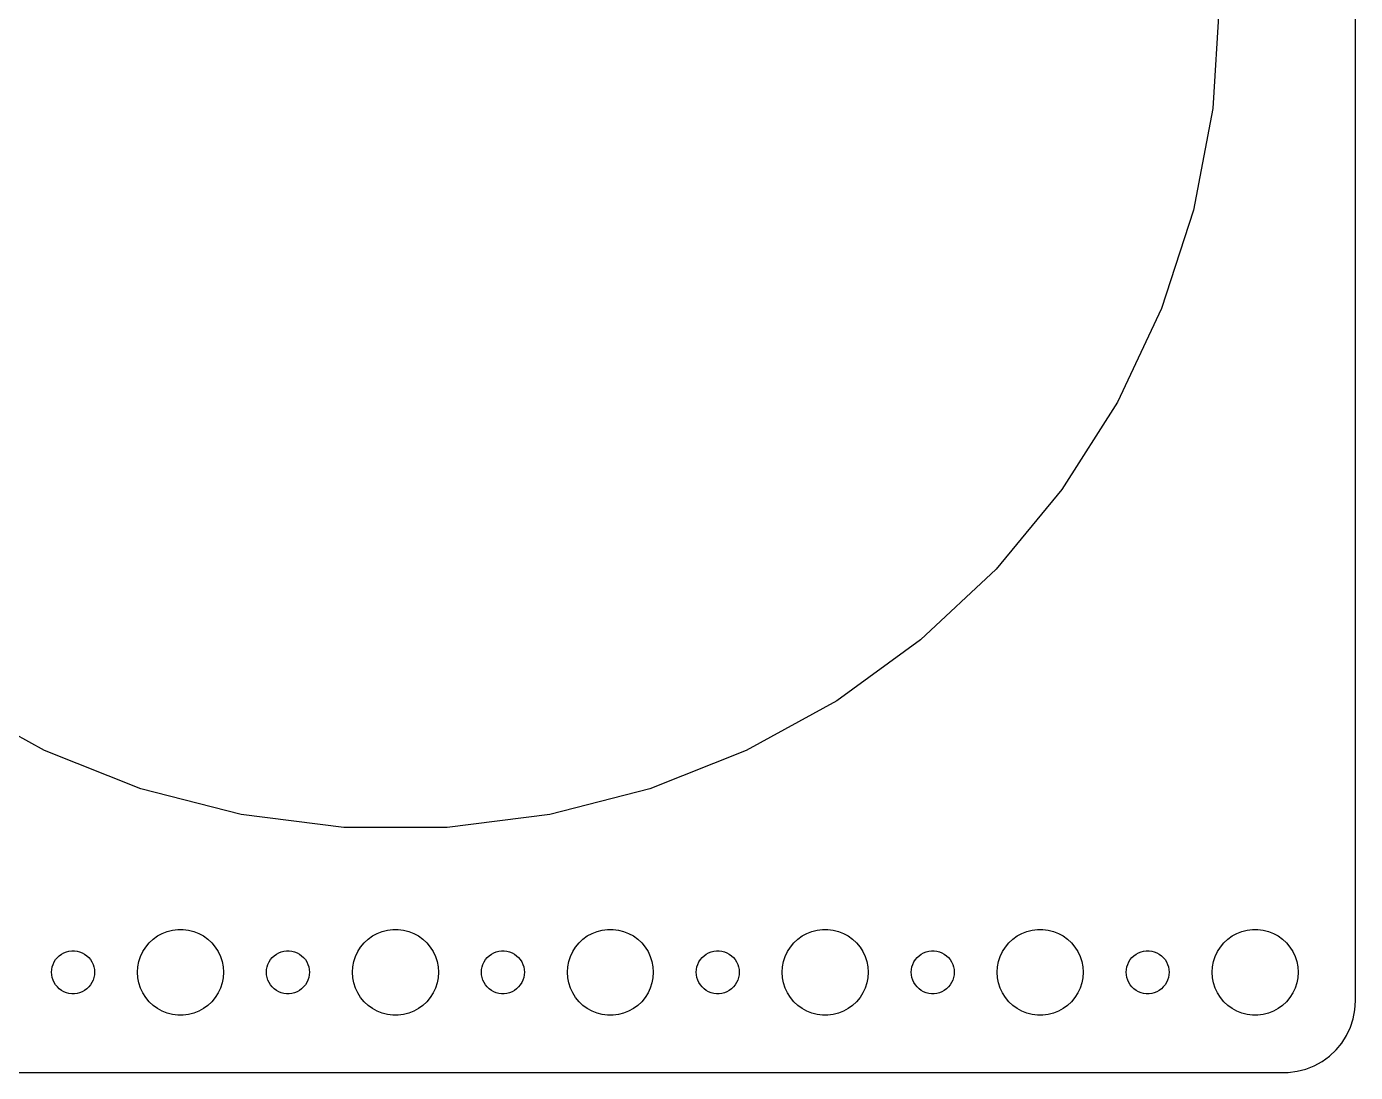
# Model space of a CAD drawing. Header units: metres. Extents: x -187 to 187, y -74 to 74.
# Drawn here: x 94.3 to 187, y -74.5 to -1.5 of the extents above; entities that cross this region are included whole.
import ezdxf

# ---------------------------------------------------------------- set-up
doc = ezdxf.new("R2010")
doc.units = ezdxf.units.M

msp = doc.modelspace()

# ---------------------------------------------------------------- linework, layer by layer
for p, q in [((187, -69.5), (187, 69.5)), ((177.5, 0), (177.047, -7.20665)), ((177.047, -7.20665), (175.694, -14.2997)), ((175.694, -14.2997), (173.462, -21.1672)), ((173.462, -21.1672), (170.388, -27.7008)), ((170.388, -27.7008), (166.518, -33.7977)), ((166.518, -33.7977), (161.916, -39.3615)), ((161.916, -39.3615), (156.652, -44.3045)), ((156.652, -44.3045), (150.81, -48.5488)), ((95.5177, -52.0276), (89.19, -48.5488)), ((150.81, -48.5488), (144.482, -52.0276)), ((102.232, -54.6857), (95.5177, -52.0276)), ((144.482, -52.0276), (137.768, -54.6857)), ((109.226, -56.4815), (102.232, -54.6857)), ((137.768, -54.6857), (130.774, -56.4815)), ((116.39, -57.3865), (109.226, -56.4815)), ((130.774, -56.4815), (123.61, -57.3865)), ((123.61, -57.3865), (116.39, -57.3865)), ((103.393, -64.967), (103.723, -64.7855)), ((103.723, -64.7855), (104.073, -64.6468)), ((104.073, -64.6468), (104.438, -64.5531)), ((104.438, -64.5531), (104.812, -64.5059)), ((104.812, -64.5059), (105.188, -64.5059)), ((105.188, -64.5059), (105.562, -64.5531)), ((105.562, -64.5531), (105.927, -64.6468)), ((105.927, -64.6468), (106.277, -64.7855)), ((106.277, -64.7855), (106.607, -64.967)), ((118.393, -64.967), (118.723, -64.7855)), ((118.723, -64.7855), (119.073, -64.6468)), ((119.073, -64.6468), (119.438, -64.5531)), ((119.438, -64.5531), (119.812, -64.5059)), ((119.812, -64.5059), (120.188, -64.5059)), ((120.188, -64.5059), (120.562, -64.5531)), ((120.562, -64.5531), (120.927, -64.6468)), ((120.927, -64.6468), (121.277, -64.7855)), ((121.277, -64.7855), (121.607, -64.967)), ((133.393, -64.967), (133.723, -64.7855)), ((133.723, -64.7855), (134.073, -64.6468)), ((134.073, -64.6468), (134.438, -64.5531)), ((134.438, -64.5531), (134.812, -64.5059)), ((134.812, -64.5059), (135.188, -64.5059)), ((135.188, -64.5059), (135.562, -64.5531)), ((135.562, -64.5531), (135.927, -64.6468)), ((135.927, -64.6468), (136.277, -64.7855)), ((136.277, -64.7855), (136.607, -64.967)), ((148.393, -64.967), (148.723, -64.7855)), ((148.723, -64.7855), (149.073, -64.6468)), ((149.073, -64.6468), (149.438, -64.5531)), ((149.438, -64.5531), (149.812, -64.5059)), ((149.812, -64.5059), (150.188, -64.5059)), ((150.188, -64.5059), (150.562, -64.5531)), ((150.562, -64.5531), (150.927, -64.6468)), ((150.927, -64.6468), (151.277, -64.7855)), ((151.277, -64.7855), (151.607, -64.967)), ((163.393, -64.967), (163.723, -64.7855)), ((163.723, -64.7855), (164.073, -64.6468)), ((164.073, -64.6468), (164.438, -64.5531)), ((164.438, -64.5531), (164.812, -64.5059)), ((164.812, -64.5059), (165.188, -64.5059)), ((165.188, -64.5059), (165.562, -64.5531)), ((165.562, -64.5531), (165.927, -64.6468)), ((165.927, -64.6468), (166.277, -64.7855)), ((166.277, -64.7855), (166.607, -64.967)), ((178.393, -64.967), (178.723, -64.7855)), ((178.723, -64.7855), (179.073, -64.6468)), ((179.073, -64.6468), (179.438, -64.5531)), ((179.438, -64.5531), (179.812, -64.5059)), ((179.812, -64.5059), (180.188, -64.5059)), ((180.188, -64.5059), (180.562, -64.5531)), ((180.562, -64.5531), (180.927, -64.6468)), ((180.927, -64.6468), (181.277, -64.7855)), ((181.277, -64.7855), (181.607, -64.967)), ((102.371, -66.0547), (102.573, -65.7366)), ((102.573, -65.7366), (102.813, -65.4464)), ((102.813, -65.4464), (103.088, -65.1885)), ((103.088, -65.1885), (103.393, -64.967)), ((106.607, -64.967), (106.912, -65.1885)), ((106.912, -65.1885), (107.187, -65.4464)), ((107.187, -65.4464), (107.427, -65.7366)), ((107.427, -65.7366), (107.629, -66.0547)), ((117.371, -66.0547), (117.573, -65.7366)), ((117.573, -65.7366), (117.813, -65.4464)), ((117.813, -65.4464), (118.088, -65.1885)), ((118.088, -65.1885), (118.393, -64.967)), ((121.607, -64.967), (121.912, -65.1885)), ((121.912, -65.1885), (122.187, -65.4464)), ((122.187, -65.4464), (122.427, -65.7366)), ((122.427, -65.7366), (122.629, -66.0547)), ((132.371, -66.0547), (132.573, -65.7366)), ((132.573, -65.7366), (132.813, -65.4464)), ((132.813, -65.4464), (133.088, -65.1885)), ((133.088, -65.1885), (133.393, -64.967)), ((136.607, -64.967), (136.912, -65.1885)), ((136.912, -65.1885), (137.187, -65.4464)), ((137.187, -65.4464), (137.427, -65.7366)), ((137.427, -65.7366), (137.629, -66.0547)), ((147.371, -66.0547), (147.573, -65.7366)), ((147.573, -65.7366), (147.813, -65.4464)), ((147.813, -65.4464), (148.088, -65.1885)), ((148.088, -65.1885), (148.393, -64.967)), ((151.607, -64.967), (151.912, -65.1885)), ((151.912, -65.1885), (152.187, -65.4464)), ((152.187, -65.4464), (152.427, -65.7366)), ((152.427, -65.7366), (152.629, -66.0547)), ((162.371, -66.0547), (162.573, -65.7366)), ((162.573, -65.7366), (162.813, -65.4464)), ((162.813, -65.4464), (163.088, -65.1885)), ((163.088, -65.1885), (163.393, -64.967)), ((166.607, -64.967), (166.912, -65.1885)), ((166.912, -65.1885), (167.187, -65.4464)), ((167.187, -65.4464), (167.427, -65.7366)), ((167.427, -65.7366), (167.629, -66.0547)), ((177.371, -66.0547), (177.573, -65.7366)), ((177.573, -65.7366), (177.813, -65.4464)), ((177.813, -65.4464), (178.088, -65.1885)), ((178.088, -65.1885), (178.393, -64.967)), ((181.607, -64.967), (181.912, -65.1885)), ((181.912, -65.1885), (182.187, -65.4464)), ((182.187, -65.4464), (182.427, -65.7366)), ((182.427, -65.7366), (182.629, -66.0547)), ((96.1855, -66.7774), (96.2865, -66.6183)), ((96.2865, -66.6183), (96.4065, -66.4732)), ((96.4065, -66.4732), (96.5439, -66.3442)), ((96.5439, -66.3442), (96.6963, -66.2335)), ((96.6963, -66.2335), (96.8613, -66.1428)), ((96.8613, -66.1428), (97.0365, -66.0734)), ((97.0365, -66.0734), (97.2189, -66.0266)), ((97.2189, -66.0266), (97.4058, -66.003)), ((97.4058, -66.003), (97.5942, -66.003)), ((97.5942, -66.003), (97.7811, -66.0266)), ((97.7811, -66.0266), (97.9635, -66.0734)), ((97.9635, -66.0734), (98.1387, -66.1428)), ((98.1387, -66.1428), (98.3037, -66.2335)), ((98.3037, -66.2335), (98.4561, -66.3442)), ((98.4561, -66.3442), (98.5934, -66.4732)), ((98.5934, -66.4732), (98.7135, -66.6183)), ((98.7135, -66.6183), (98.8145, -66.7774)), ((102.024, -67.124), (102.094, -66.7539)), ((102.094, -66.7539), (102.211, -66.3956)), ((102.211, -66.3956), (102.371, -66.0547)), ((107.629, -66.0547), (107.789, -66.3956)), ((107.789, -66.3956), (107.906, -66.7539)), ((107.906, -66.7539), (107.976, -67.124)), ((111.186, -66.7774), (111.286, -66.6183)), ((111.286, -66.6183), (111.407, -66.4732)), ((111.407, -66.4732), (111.544, -66.3442)), ((111.544, -66.3442), (111.696, -66.2335)), ((111.696, -66.2335), (111.861, -66.1428)), ((111.861, -66.1428), (112.036, -66.0734)), ((112.036, -66.0734), (112.219, -66.0266)), ((112.219, -66.0266), (112.406, -66.003)), ((112.406, -66.003), (112.594, -66.003)), ((112.594, -66.003), (112.781, -66.0266)), ((112.781, -66.0266), (112.964, -66.0734)), ((112.964, -66.0734), (113.139, -66.1428)), ((113.139, -66.1428), (113.304, -66.2335)), ((113.304, -66.2335), (113.456, -66.3442)), ((113.456, -66.3442), (113.593, -66.4732)), ((113.593, -66.4732), (113.714, -66.6183)), ((113.714, -66.6183), (113.814, -66.7774)), ((117.024, -67.124), (117.094, -66.7539)), ((117.094, -66.7539), (117.211, -66.3956)), ((117.211, -66.3956), (117.371, -66.0547)), ((122.629, -66.0547), (122.789, -66.3956)), ((122.789, -66.3956), (122.906, -66.7539)), ((122.906, -66.7539), (122.976, -67.124)), ((126.186, -66.7774), (126.286, -66.6183)), ((126.286, -66.6183), (126.407, -66.4732)), ((126.407, -66.4732), (126.544, -66.3442)), ((126.544, -66.3442), (126.696, -66.2335)), ((126.696, -66.2335), (126.861, -66.1428)), ((126.861, -66.1428), (127.036, -66.0734)), ((127.036, -66.0734), (127.219, -66.0266)), ((127.219, -66.0266), (127.406, -66.003)), ((127.406, -66.003), (127.594, -66.003)), ((127.594, -66.003), (127.781, -66.0266)), ((127.781, -66.0266), (127.964, -66.0734)), ((127.964, -66.0734), (128.139, -66.1428)), ((128.139, -66.1428), (128.304, -66.2335)), ((128.304, -66.2335), (128.456, -66.3442)), ((128.456, -66.3442), (128.593, -66.4732)), ((128.593, -66.4732), (128.714, -66.6183)), ((128.714, -66.6183), (128.814, -66.7774)), ((132.024, -67.124), (132.094, -66.7539)), ((132.094, -66.7539), (132.211, -66.3956)), ((132.211, -66.3956), (132.371, -66.0547)), ((137.629, -66.0547), (137.789, -66.3956)), ((137.789, -66.3956), (137.906, -66.7539)), ((137.906, -66.7539), (137.976, -67.124)), ((141.186, -66.7774), (141.286, -66.6183)), ((141.286, -66.6183), (141.407, -66.4732)), ((141.407, -66.4732), (141.544, -66.3442)), ((141.544, -66.3442), (141.696, -66.2335)), ((141.696, -66.2335), (141.861, -66.1428)), ((141.861, -66.1428), (142.036, -66.0734)), ((142.036, -66.0734), (142.219, -66.0266)), ((142.219, -66.0266), (142.406, -66.003)), ((142.406, -66.003), (142.594, -66.003)), ((142.594, -66.003), (142.781, -66.0266)), ((142.781, -66.0266), (142.964, -66.0734)), ((142.964, -66.0734), (143.139, -66.1428)), ((143.139, -66.1428), (143.304, -66.2335)), ((143.304, -66.2335), (143.456, -66.3442)), ((143.456, -66.3442), (143.593, -66.4732)), ((143.593, -66.4732), (143.714, -66.6183)), ((143.714, -66.6183), (143.814, -66.7774)), ((147.024, -67.124), (147.094, -66.7539)), ((147.094, -66.7539), (147.211, -66.3956)), ((147.211, -66.3956), (147.371, -66.0547)), ((152.629, -66.0547), (152.789, -66.3956)), ((152.789, -66.3956), (152.906, -66.7539)), ((152.906, -66.7539), (152.976, -67.124)), ((156.186, -66.7774), (156.286, -66.6183)), ((156.286, -66.6183), (156.407, -66.4732)), ((156.407, -66.4732), (156.544, -66.3442)), ((156.544, -66.3442), (156.696, -66.2335)), ((156.696, -66.2335), (156.861, -66.1428)), ((156.861, -66.1428), (157.036, -66.0734)), ((157.036, -66.0734), (157.219, -66.0266)), ((157.219, -66.0266), (157.406, -66.003)), ((157.406, -66.003), (157.594, -66.003)), ((157.594, -66.003), (157.781, -66.0266)), ((157.781, -66.0266), (157.964, -66.0734)), ((157.964, -66.0734), (158.139, -66.1428)), ((158.139, -66.1428), (158.304, -66.2335)), ((158.304, -66.2335), (158.456, -66.3442)), ((158.456, -66.3442), (158.593, -66.4732)), ((158.593, -66.4732), (158.714, -66.6183)), ((158.714, -66.6183), (158.814, -66.7774)), ((162.024, -67.124), (162.094, -66.7539)), ((162.094, -66.7539), (162.211, -66.3956)), ((162.211, -66.3956), (162.371, -66.0547)), ((167.629, -66.0547), (167.789, -66.3956)), ((167.789, -66.3956), (167.906, -66.7539)), ((167.906, -66.7539), (167.976, -67.124)), ((171.186, -66.7774), (171.286, -66.6183)), ((171.286, -66.6183), (171.407, -66.4732)), ((171.407, -66.4732), (171.544, -66.3442)), ((171.544, -66.3442), (171.696, -66.2335)), ((171.696, -66.2335), (171.861, -66.1428)), ((171.861, -66.1428), (172.036, -66.0734)), ((172.036, -66.0734), (172.219, -66.0266)), ((172.219, -66.0266), (172.406, -66.003)), ((172.406, -66.003), (172.594, -66.003)), ((172.594, -66.003), (172.781, -66.0266)), ((172.781, -66.0266), (172.964, -66.0734)), ((172.964, -66.0734), (173.139, -66.1428)), ((173.139, -66.1428), (173.304, -66.2335)), ((173.304, -66.2335), (173.456, -66.3442)), ((173.456, -66.3442), (173.593, -66.4732)), ((173.593, -66.4732), (173.714, -66.6183)), ((173.714, -66.6183), (173.814, -66.7774)), ((177.024, -67.124), (177.094, -66.7539)), ((177.094, -66.7539), (177.211, -66.3956)), ((177.211, -66.3956), (177.371, -66.0547)), ((182.629, -66.0547), (182.789, -66.3956)), ((182.789, -66.3956), (182.906, -66.7539)), ((182.906, -66.7539), (182.976, -67.124)), ((96, -67.5), (96.0118, -67.312)), ((96.0118, -67.688), (96, -67.5)), ((96.0118, -67.312), (96.0471, -67.127)), ((96.0471, -67.873), (96.0118, -67.688)), ((96.0471, -67.127), (96.1053, -66.9478)), ((96.1053, -66.9478), (96.1855, -66.7774)), ((98.8145, -66.7774), (98.8947, -66.9478)), ((98.8947, -66.9478), (98.9529, -67.127)), ((98.9529, -67.127), (98.9882, -67.312)), ((98.9882, -67.688), (98.9529, -67.873)), ((98.9882, -67.312), (99, -67.5)), ((99, -67.5), (98.9882, -67.688)), ((102, -67.5), (102.024, -67.124)), ((102.024, -67.876), (102, -67.5)), ((107.976, -67.124), (108, -67.5)), ((108, -67.5), (107.976, -67.876)), ((111, -67.5), (111.012, -67.312)), ((111.012, -67.688), (111, -67.5)), ((111.012, -67.312), (111.047, -67.127)), ((111.047, -67.873), (111.012, -67.688)), ((111.047, -67.127), (111.105, -66.9478)), ((111.105, -66.9478), (111.186, -66.7774)), ((113.814, -66.7774), (113.895, -66.9478)), ((113.895, -66.9478), (113.953, -67.127)), ((113.953, -67.127), (113.988, -67.312)), ((113.988, -67.688), (113.953, -67.873)), ((113.988, -67.312), (114, -67.5)), ((114, -67.5), (113.988, -67.688)), ((117, -67.5), (117.024, -67.124)), ((117.024, -67.876), (117, -67.5)), ((122.976, -67.124), (123, -67.5)), ((123, -67.5), (122.976, -67.876)), ((126, -67.5), (126.012, -67.312)), ((126.012, -67.688), (126, -67.5)), ((126.012, -67.312), (126.047, -67.127)), ((126.047, -67.873), (126.012, -67.688)), ((126.047, -67.127), (126.105, -66.9478)), ((126.105, -66.9478), (126.186, -66.7774)), ((128.814, -66.7774), (128.895, -66.9478)), ((128.895, -66.9478), (128.953, -67.127)), ((128.953, -67.127), (128.988, -67.312)), ((128.988, -67.688), (128.953, -67.873)), ((128.988, -67.312), (129, -67.5)), ((129, -67.5), (128.988, -67.688)), ((132, -67.5), (132.024, -67.124)), ((132.024, -67.876), (132, -67.5)), ((137.976, -67.124), (138, -67.5)), ((138, -67.5), (137.976, -67.876)), ((141, -67.5), (141.012, -67.312)), ((141.012, -67.688), (141, -67.5)), ((141.012, -67.312), (141.047, -67.127)), ((141.047, -67.873), (141.012, -67.688)), ((141.047, -67.127), (141.105, -66.9478)), ((141.105, -66.9478), (141.186, -66.7774)), ((143.814, -66.7774), (143.895, -66.9478)), ((143.895, -66.9478), (143.953, -67.127)), ((143.953, -67.127), (143.988, -67.312)), ((143.988, -67.688), (143.953, -67.873)), ((143.988, -67.312), (144, -67.5)), ((144, -67.5), (143.988, -67.688)), ((147, -67.5), (147.024, -67.124)), ((147.024, -67.876), (147, -67.5)), ((152.976, -67.124), (153, -67.5)), ((153, -67.5), (152.976, -67.876)), ((156, -67.5), (156.012, -67.312)), ((156.012, -67.688), (156, -67.5)), ((156.012, -67.312), (156.047, -67.127)), ((156.047, -67.873), (156.012, -67.688)), ((156.047, -67.127), (156.105, -66.9478)), ((156.105, -66.9478), (156.186, -66.7774)), ((158.814, -66.7774), (158.895, -66.9478)), ((158.895, -66.9478), (158.953, -67.127)), ((158.953, -67.127), (158.988, -67.312)), ((158.988, -67.688), (158.953, -67.873)), ((158.988, -67.312), (159, -67.5)), ((159, -67.5), (158.988, -67.688)), ((162, -67.5), (162.024, -67.124)), ((162.024, -67.876), (162, -67.5)), ((167.976, -67.124), (168, -67.5)), ((168, -67.5), (167.976, -67.876)), ((171, -67.5), (171.012, -67.312)), ((171.012, -67.688), (171, -67.5)), ((171.012, -67.312), (171.047, -67.127)), ((171.047, -67.873), (171.012, -67.688)), ((171.047, -67.127), (171.105, -66.9478)), ((171.105, -66.9478), (171.186, -66.7774)), ((173.814, -66.7774), (173.895, -66.9478)), ((173.895, -66.9478), (173.953, -67.127)), ((173.953, -67.127), (173.988, -67.312)), ((173.988, -67.688), (173.953, -67.873)), ((173.988, -67.312), (174, -67.5)), ((174, -67.5), (173.988, -67.688)), ((177, -67.5), (177.024, -67.124)), ((177.024, -67.876), (177, -67.5)), ((182.976, -67.124), (183, -67.5)), ((183, -67.5), (182.976, -67.876)), ((96.1053, -68.0522), (96.0471, -67.873)), ((96.1855, -68.2226), (96.1053, -68.0522)), ((96.2865, -68.3817), (96.1855, -68.2226)), ((96.4065, -68.5268), (96.2865, -68.3817)), ((96.5439, -68.6558), (96.4065, -68.5268)), ((98.5934, -68.5268), (98.4561, -68.6558)), ((98.7135, -68.3817), (98.5934, -68.5268)), ((98.8145, -68.2226), (98.7135, -68.3817)), ((98.8947, -68.0522), (98.8145, -68.2226)), ((98.9529, -67.873), (98.8947, -68.0522)), ((102.094, -68.2461), (102.024, -67.876)), ((102.211, -68.6044), (102.094, -68.2461)), ((102.371, -68.9453), (102.211, -68.6044)), ((107.789, -68.6044), (107.629, -68.9453)), ((107.906, -68.2461), (107.789, -68.6044)), ((107.976, -67.876), (107.906, -68.2461)), ((111.105, -68.0522), (111.047, -67.873)), ((111.186, -68.2226), (111.105, -68.0522)), ((111.286, -68.3817), (111.186, -68.2226)), ((111.407, -68.5268), (111.286, -68.3817)), ((111.544, -68.6558), (111.407, -68.5268)), ((113.593, -68.5268), (113.456, -68.6558)), ((113.714, -68.3817), (113.593, -68.5268)), ((113.814, -68.2226), (113.714, -68.3817)), ((113.895, -68.0522), (113.814, -68.2226)), ((113.953, -67.873), (113.895, -68.0522)), ((117.094, -68.2461), (117.024, -67.876)), ((117.211, -68.6044), (117.094, -68.2461)), ((117.371, -68.9453), (117.211, -68.6044)), ((122.789, -68.6044), (122.629, -68.9453)), ((122.906, -68.2461), (122.789, -68.6044)), ((122.976, -67.876), (122.906, -68.2461)), ((126.105, -68.0522), (126.047, -67.873)), ((126.186, -68.2226), (126.105, -68.0522)), ((126.286, -68.3817), (126.186, -68.2226)), ((126.407, -68.5268), (126.286, -68.3817)), ((126.544, -68.6558), (126.407, -68.5268)), ((128.593, -68.5268), (128.456, -68.6558)), ((128.714, -68.3817), (128.593, -68.5268)), ((128.814, -68.2226), (128.714, -68.3817)), ((128.895, -68.0522), (128.814, -68.2226)), ((128.953, -67.873), (128.895, -68.0522)), ((132.094, -68.2461), (132.024, -67.876)), ((132.211, -68.6044), (132.094, -68.2461)), ((132.371, -68.9453), (132.211, -68.6044)), ((137.789, -68.6044), (137.629, -68.9453)), ((137.906, -68.2461), (137.789, -68.6044)), ((137.976, -67.876), (137.906, -68.2461)), ((141.105, -68.0522), (141.047, -67.873)), ((141.186, -68.2226), (141.105, -68.0522)), ((141.286, -68.3817), (141.186, -68.2226)), ((141.407, -68.5268), (141.286, -68.3817)), ((141.544, -68.6558), (141.407, -68.5268)), ((143.593, -68.5268), (143.456, -68.6558)), ((143.714, -68.3817), (143.593, -68.5268)), ((143.814, -68.2226), (143.714, -68.3817)), ((143.895, -68.0522), (143.814, -68.2226)), ((143.953, -67.873), (143.895, -68.0522)), ((147.094, -68.2461), (147.024, -67.876)), ((147.211, -68.6044), (147.094, -68.2461)), ((147.371, -68.9453), (147.211, -68.6044)), ((152.789, -68.6044), (152.629, -68.9453)), ((152.906, -68.2461), (152.789, -68.6044)), ((152.976, -67.876), (152.906, -68.2461)), ((156.105, -68.0522), (156.047, -67.873)), ((156.186, -68.2226), (156.105, -68.0522)), ((156.286, -68.3817), (156.186, -68.2226)), ((156.407, -68.5268), (156.286, -68.3817)), ((156.544, -68.6558), (156.407, -68.5268)), ((158.593, -68.5268), (158.456, -68.6558)), ((158.714, -68.3817), (158.593, -68.5268)), ((158.814, -68.2226), (158.714, -68.3817)), ((158.895, -68.0522), (158.814, -68.2226)), ((158.953, -67.873), (158.895, -68.0522)), ((162.094, -68.2461), (162.024, -67.876)), ((162.211, -68.6044), (162.094, -68.2461)), ((162.371, -68.9453), (162.211, -68.6044)), ((167.789, -68.6044), (167.629, -68.9453)), ((167.906, -68.2461), (167.789, -68.6044)), ((167.976, -67.876), (167.906, -68.2461)), ((171.105, -68.0522), (171.047, -67.873)), ((171.186, -68.2226), (171.105, -68.0522)), ((171.286, -68.3817), (171.186, -68.2226)), ((171.407, -68.5268), (171.286, -68.3817)), ((171.544, -68.6558), (171.407, -68.5268)), ((173.593, -68.5268), (173.456, -68.6558)), ((173.714, -68.3817), (173.593, -68.5268)), ((173.814, -68.2226), (173.714, -68.3817)), ((173.895, -68.0522), (173.814, -68.2226)), ((173.953, -67.873), (173.895, -68.0522)), ((177.094, -68.2461), (177.024, -67.876)), ((177.211, -68.6044), (177.094, -68.2461)), ((177.371, -68.9453), (177.211, -68.6044)), ((182.789, -68.6044), (182.629, -68.9453)), ((182.906, -68.2461), (182.789, -68.6044)), ((182.976, -67.876), (182.906, -68.2461)), ((96.6963, -68.7665), (96.5439, -68.6558)), ((96.8613, -68.8572), (96.6963, -68.7665)), ((97.0365, -68.9266), (96.8613, -68.8572)), ((97.2189, -68.9734), (97.0365, -68.9266)), ((97.4058, -68.997), (97.2189, -68.9734)), ((97.5942, -68.997), (97.4058, -68.997)), ((97.7811, -68.9734), (97.5942, -68.997)), ((97.9635, -68.9266), (97.7811, -68.9734)), ((98.1387, -68.8572), (97.9635, -68.9266)), ((98.3037, -68.7665), (98.1387, -68.8572)), ((98.4561, -68.6558), (98.3037, -68.7665)), ((102.573, -69.2634), (102.371, -68.9453)), ((102.813, -69.5536), (102.573, -69.2634)), ((103.088, -69.8115), (102.813, -69.5536)), ((107.187, -69.5536), (106.912, -69.8115)), ((107.427, -69.2634), (107.187, -69.5536)), ((107.629, -68.9453), (107.427, -69.2634)), ((111.696, -68.7665), (111.544, -68.6558)), ((111.861, -68.8572), (111.696, -68.7665)), ((112.036, -68.9266), (111.861, -68.8572)), ((112.219, -68.9734), (112.036, -68.9266)), ((112.406, -68.997), (112.219, -68.9734)), ((112.594, -68.997), (112.406, -68.997)), ((112.781, -68.9734), (112.594, -68.997)), ((112.964, -68.9266), (112.781, -68.9734)), ((113.139, -68.8572), (112.964, -68.9266)), ((113.304, -68.7665), (113.139, -68.8572)), ((113.456, -68.6558), (113.304, -68.7665)), ((117.573, -69.2634), (117.371, -68.9453)), ((117.813, -69.5536), (117.573, -69.2634)), ((118.088, -69.8115), (117.813, -69.5536)), ((122.187, -69.5536), (121.912, -69.8115)), ((122.427, -69.2634), (122.187, -69.5536)), ((122.629, -68.9453), (122.427, -69.2634)), ((126.696, -68.7665), (126.544, -68.6558)), ((126.861, -68.8572), (126.696, -68.7665)), ((127.036, -68.9266), (126.861, -68.8572)), ((127.219, -68.9734), (127.036, -68.9266)), ((127.406, -68.997), (127.219, -68.9734)), ((127.594, -68.997), (127.406, -68.997)), ((127.781, -68.9734), (127.594, -68.997)), ((127.964, -68.9266), (127.781, -68.9734)), ((128.139, -68.8572), (127.964, -68.9266)), ((128.304, -68.7665), (128.139, -68.8572)), ((128.456, -68.6558), (128.304, -68.7665)), ((132.573, -69.2634), (132.371, -68.9453)), ((132.813, -69.5536), (132.573, -69.2634)), ((133.088, -69.8115), (132.813, -69.5536)), ((137.187, -69.5536), (136.912, -69.8115)), ((137.427, -69.2634), (137.187, -69.5536)), ((137.629, -68.9453), (137.427, -69.2634)), ((141.696, -68.7665), (141.544, -68.6558)), ((141.861, -68.8572), (141.696, -68.7665)), ((142.036, -68.9266), (141.861, -68.8572)), ((142.219, -68.9734), (142.036, -68.9266)), ((142.406, -68.997), (142.219, -68.9734)), ((142.594, -68.997), (142.406, -68.997)), ((142.781, -68.9734), (142.594, -68.997)), ((142.964, -68.9266), (142.781, -68.9734)), ((143.139, -68.8572), (142.964, -68.9266)), ((143.304, -68.7665), (143.139, -68.8572)), ((143.456, -68.6558), (143.304, -68.7665)), ((147.573, -69.2634), (147.371, -68.9453)), ((147.813, -69.5536), (147.573, -69.2634)), ((148.088, -69.8115), (147.813, -69.5536)), ((152.187, -69.5536), (151.912, -69.8115)), ((152.427, -69.2634), (152.187, -69.5536)), ((152.629, -68.9453), (152.427, -69.2634)), ((156.696, -68.7665), (156.544, -68.6558)), ((156.861, -68.8572), (156.696, -68.7665)), ((157.036, -68.9266), (156.861, -68.8572)), ((157.219, -68.9734), (157.036, -68.9266)), ((157.406, -68.997), (157.219, -68.9734)), ((157.594, -68.997), (157.406, -68.997)), ((157.781, -68.9734), (157.594, -68.997)), ((157.964, -68.9266), (157.781, -68.9734)), ((158.139, -68.8572), (157.964, -68.9266)), ((158.304, -68.7665), (158.139, -68.8572)), ((158.456, -68.6558), (158.304, -68.7665)), ((162.573, -69.2634), (162.371, -68.9453)), ((162.813, -69.5536), (162.573, -69.2634)), ((163.088, -69.8115), (162.813, -69.5536)), ((167.187, -69.5536), (166.912, -69.8115)), ((167.427, -69.2634), (167.187, -69.5536)), ((167.629, -68.9453), (167.427, -69.2634)), ((171.696, -68.7665), (171.544, -68.6558)), ((171.861, -68.8572), (171.696, -68.7665)), ((172.036, -68.9266), (171.861, -68.8572)), ((172.219, -68.9734), (172.036, -68.9266)), ((172.406, -68.997), (172.219, -68.9734)), ((172.594, -68.997), (172.406, -68.997)), ((172.781, -68.9734), (172.594, -68.997)), ((172.964, -68.9266), (172.781, -68.9734)), ((173.139, -68.8572), (172.964, -68.9266)), ((173.304, -68.7665), (173.139, -68.8572)), ((173.456, -68.6558), (173.304, -68.7665)), ((177.573, -69.2634), (177.371, -68.9453)), ((177.813, -69.5536), (177.573, -69.2634)), ((178.088, -69.8115), (177.813, -69.5536)), ((182.187, -69.5536), (181.912, -69.8115)), ((182.427, -69.2634), (182.187, -69.5536)), ((182.629, -68.9453), (182.427, -69.2634)), ((186.961, -70.1267), (187, -69.5)), ((103.393, -70.033), (103.088, -69.8115)), ((103.723, -70.2145), (103.393, -70.033)), ((104.073, -70.3532), (103.723, -70.2145)), ((104.438, -70.4469), (104.073, -70.3532)), ((104.812, -70.4941), (104.438, -70.4469)), ((105.562, -70.4469), (105.188, -70.4941)), ((105.927, -70.3532), (105.562, -70.4469)), ((106.277, -70.2145), (105.927, -70.3532)), ((106.607, -70.033), (106.277, -70.2145)), ((106.912, -69.8115), (106.607, -70.033)), ((118.393, -70.033), (118.088, -69.8115)), ((118.723, -70.2145), (118.393, -70.033)), ((119.073, -70.3532), (118.723, -70.2145)), ((119.438, -70.4469), (119.073, -70.3532)), ((119.812, -70.4941), (119.438, -70.4469)), ((120.562, -70.4469), (120.188, -70.4941)), ((120.927, -70.3532), (120.562, -70.4469)), ((121.277, -70.2145), (120.927, -70.3532)), ((121.607, -70.033), (121.277, -70.2145)), ((121.912, -69.8115), (121.607, -70.033)), ((133.393, -70.033), (133.088, -69.8115)), ((133.723, -70.2145), (133.393, -70.033)), ((134.073, -70.3532), (133.723, -70.2145)), ((134.438, -70.4469), (134.073, -70.3532)), ((134.812, -70.4941), (134.438, -70.4469)), ((135.562, -70.4469), (135.188, -70.4941)), ((135.927, -70.3532), (135.562, -70.4469)), ((136.277, -70.2145), (135.927, -70.3532)), ((136.607, -70.033), (136.277, -70.2145)), ((136.912, -69.8115), (136.607, -70.033)), ((148.393, -70.033), (148.088, -69.8115)), ((148.723, -70.2145), (148.393, -70.033)), ((149.073, -70.3532), (148.723, -70.2145)), ((149.438, -70.4469), (149.073, -70.3532)), ((149.812, -70.4941), (149.438, -70.4469)), ((150.562, -70.4469), (150.188, -70.4941)), ((150.927, -70.3532), (150.562, -70.4469)), ((151.277, -70.2145), (150.927, -70.3532)), ((151.607, -70.033), (151.277, -70.2145)), ((151.912, -69.8115), (151.607, -70.033)), ((163.393, -70.033), (163.088, -69.8115)), ((163.723, -70.2145), (163.393, -70.033)), ((164.073, -70.3532), (163.723, -70.2145)), ((164.438, -70.4469), (164.073, -70.3532)), ((164.812, -70.4941), (164.438, -70.4469)), ((165.562, -70.4469), (165.188, -70.4941)), ((165.927, -70.3532), (165.562, -70.4469)), ((166.277, -70.2145), (165.927, -70.3532)), ((166.607, -70.033), (166.277, -70.2145)), ((166.912, -69.8115), (166.607, -70.033)), ((178.393, -70.033), (178.088, -69.8115)), ((178.723, -70.2145), (178.393, -70.033)), ((179.073, -70.3532), (178.723, -70.2145)), ((179.438, -70.4469), (179.073, -70.3532)), ((179.812, -70.4941), (179.438, -70.4469)), ((180.562, -70.4469), (180.188, -70.4941)), ((180.927, -70.3532), (180.562, -70.4469)), ((181.277, -70.2145), (180.927, -70.3532)), ((181.607, -70.033), (181.277, -70.2145)), ((181.912, -69.8115), (181.607, -70.033)), ((186.843, -70.7434), (186.961, -70.1267)), ((105.188, -70.4941), (104.812, -70.4941)), ((120.188, -70.4941), (119.812, -70.4941)), ((135.188, -70.4941), (134.812, -70.4941)), ((150.188, -70.4941), (149.812, -70.4941)), ((165.188, -70.4941), (164.812, -70.4941)), ((180.188, -70.4941), (179.812, -70.4941)), ((186.382, -71.9088), (186.649, -71.3406)), ((186.649, -71.3406), (186.843, -70.7434)), ((186.045, -72.4389), (186.382, -71.9088)), ((185.187, -73.3526), (185.645, -72.9227)), ((185.645, -72.9227), (186.045, -72.4389)), ((183.545, -74.2553), (184.129, -74.0241)), ((184.129, -74.0241), (184.679, -73.7216)), ((184.679, -73.7216), (185.187, -73.3526)), ((-182.314, -74.4901), (182.314, -74.4901)), ((182.314, -74.4901), (182.937, -74.4114)), ((182.937, -74.4114), (183.545, -74.2553))]:
    msp.add_line(p, q)

doc.saveas('drawing.dxf')
